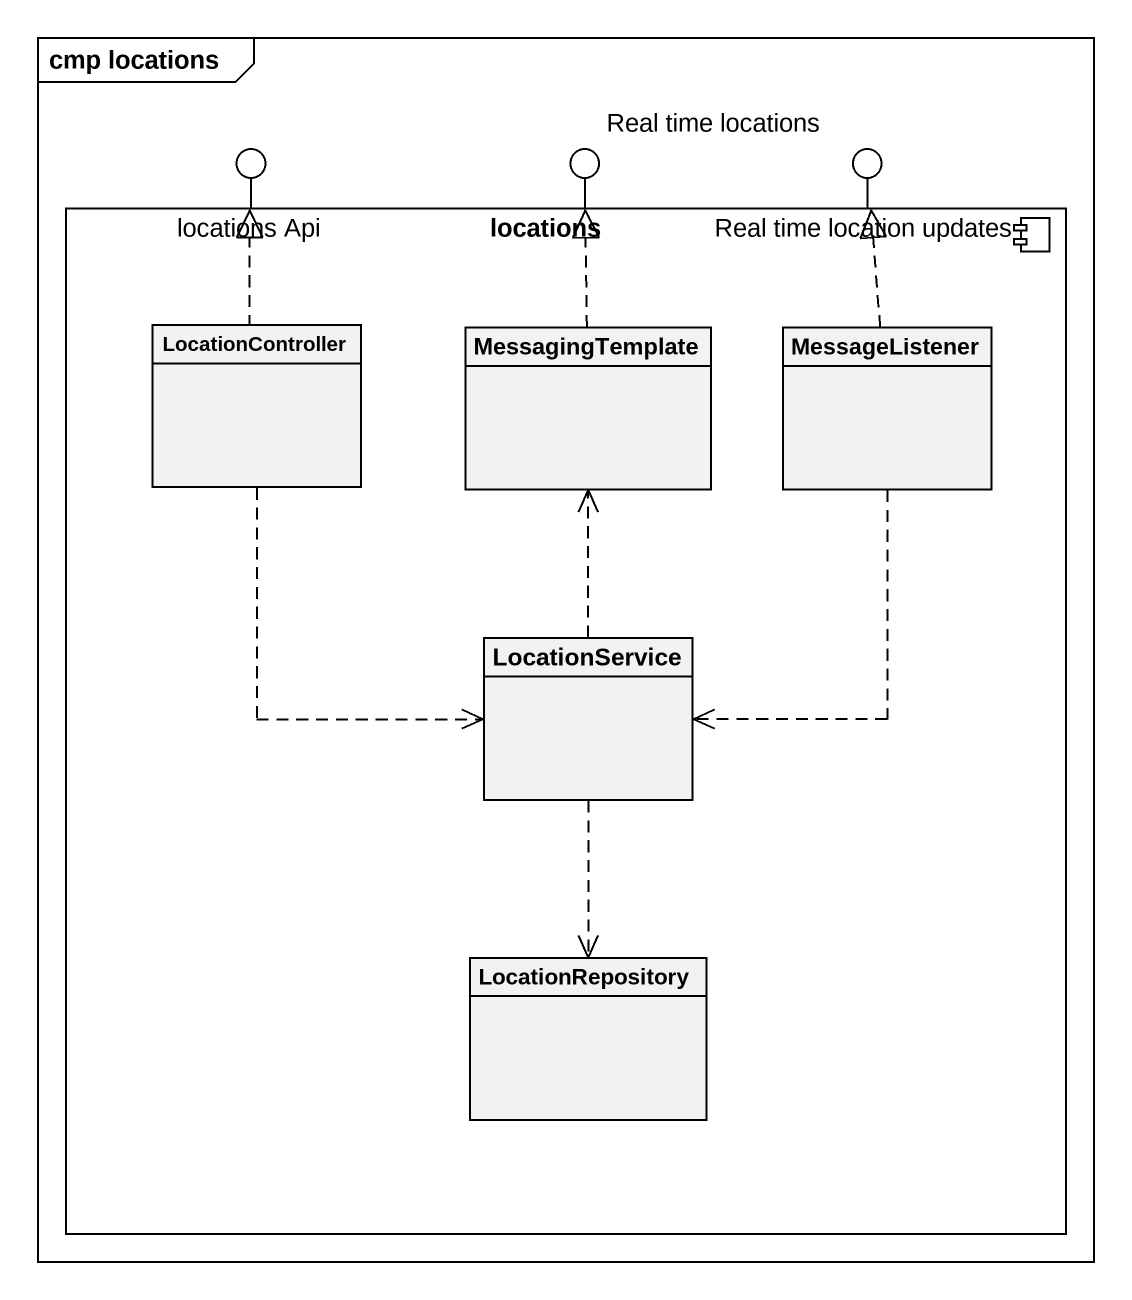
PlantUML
@startuml
mainframe cmp locations
allowmixing
hide circle
hide empty members
() "locations Api" as locations_Api
() "Real time locations" as Real_time_locations
() "Real time location updates" as Real_time_location_updates
component locations {
  class LocationController
  class MessagingTemplate
  class MessageListener
  class LocationService
  class LocationRepository
}
locations -up- locations_Api
locations -up- Real_time_locations
locations -up- Real_time_location_updates
LocationController .up.|> locations_Api
LocationController ..> LocationService
MessagingTemplate .up.|> Real_time_locations
MessageListener .up.|> Real_time_location_updates
MessageListener ..> LocationService
LocationService .up.> MessagingTemplate
LocationService ..> LocationRepository
@enduml
